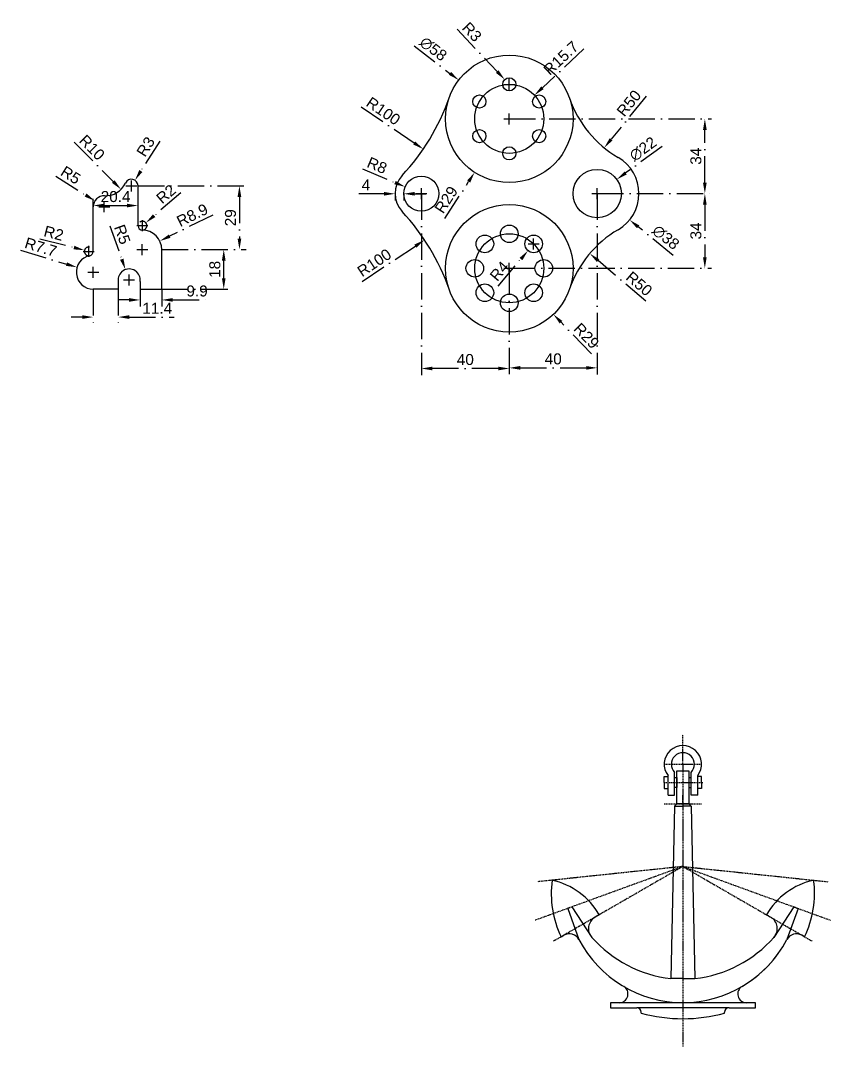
# Model space of a CAD drawing. Header units: inches. Extents: x 1970 to 3392, y 1260 to 2052.
# Drawn here: x 2179.4 to 2548, y 1259.9 to 1726.7 of the extents above; entities that cross this region are included whole.
import ezdxf

# ---------------------------------------------------------------- set-up
doc = ezdxf.new("R2010")
doc.units = ezdxf.units.IN
doc.header["$MEASUREMENT"] = 0
doc.linetypes.add('ACAD_ISO10W100', pattern=[18, 12, -3, 0, -3])
doc.linetypes.add('DASHED', pattern=[0.75, 0.5, -0.25])
doc.layers.add('COTE', color=90, linetype='ACAD_ISO10W100')
doc.layers.add('Masura', color=10, linetype='DASHED', plot=False)
doc.styles.get("Standard").update_dxf_attribs({"font": 'arial.ttf'})
doc.dimstyles.new('ISO-50', dxfattribs={"dimscale": 0, "dimtxt": 5, "dimasz": 5, "dimexe": 3, "dimexo": 0, "dimgap": 1.5, "dimtad": 1, "dimdsep": 46, "dimtxsty": 'Standard', "dimcen": 2.5, "dimclre": 256, "dimaunit": 1, "dimadec": 0, "dimazin": 2, "dimtp": 0.012, "dimtm": 0.05, "dimtfac": 0.5, "dimtofl": 0, "dimtmove": 0, "dimatfit": 3, "dimfxl": 1, "dimtolj": 1, "dimarcsym": 0})

# ---------------------------------------------------------------- blocks, each defined once
blk = doc.blocks.new('*D17')
at = {"layer": 'COTE', "color": 0, "lineweight": -2, "transparency": 16777216}
blk.add_line((2179.43, 1622.26), (2200.37, 1615.87), dxfattribs=at)
at = {"layer": 'COTE', "lineweight": -2, "transparency": 16777216}
for p, q in [((2210.01, 1612.17), (2215.01, 1612.17)), ((2212.51, 1609.67), (2212.51, 1614.67))]:
    blk.add_line(p, q, dxfattribs=at)
at = {"layer": 'COTE', "color": 0, "transparency": 16777216}
blk.add_solid([(2200.61, 1616.67), (2200.12, 1615.08), (2205.15, 1614.42)], dxfattribs=at)
at = {"layer": 'Defpoints', "color": 0, "transparency": 16777216}
for p in [(2205.15, 1614.42), (2212.51, 1612.17)]:
    blk.add_point(p, dxfattribs=at)
at = {"layer": 'COTE', "color": 0, "transparency": 16777216, "insert": (2188.68, 1623.62), "char_height": 5, "attachment_point": 5, "rotation": 343.0334}
blk.add_mtext('\\A1;R7.7', dxfattribs=at)
blk = doc.blocks.new('*D18')
at = {"layer": 'COTE', "color": 0, "lineweight": -2, "transparency": 16777216}
blk.add_line((2188.24, 1627.42), (2203.74, 1623.41), dxfattribs=at)
at = {"layer": 'COTE', "lineweight": -2, "transparency": 16777216}
for p, q in [((2208.01, 1621.66), (2213.01, 1621.66)), ((2210.51, 1619.16), (2210.51, 1624.16))]:
    blk.add_line(p, q, dxfattribs=at)
blk.add_arc((2210.51, 1621.66), 2, 79.5485, 281.8989, dxfattribs=at)
at = {"layer": 'COTE', "color": 0, "transparency": 16777216}
blk.add_solid([(2203.95, 1624.22), (2203.53, 1622.61), (2208.58, 1622.16)], dxfattribs=at)
at = {"layer": 'Defpoints', "color": 0, "transparency": 16777216}
for p in [(2208.58, 1622.16), (2210.51, 1621.66)]:
    blk.add_point(p, dxfattribs=at)
at = {"layer": 'COTE', "color": 0, "transparency": 16777216, "insert": (2194.57, 1629.93), "char_height": 5, "attachment_point": 5, "rotation": 345.4921}
blk.add_mtext('\\A1;R2', dxfattribs=at)
blk = doc.blocks.new('*D19')
at = {"layer": 'COTE', "color": 0, "lineweight": -2, "transparency": 16777216}
blk.add_line((2220.09, 1633.25), (2225.5, 1618.09), dxfattribs=at)
at = {"layer": 'COTE', "lineweight": -2, "transparency": 16777216}
for p, q in [((2228.86, 1606.17), (2228.86, 1611.17)), ((2226.36, 1608.67), (2231.36, 1608.67))]:
    blk.add_line(p, q, dxfattribs=at)
at = {"layer": 'COTE', "color": 0, "transparency": 16777216}
blk.add_solid([(2226.29, 1618.37), (2224.72, 1617.81), (2227.18, 1613.38)], dxfattribs=at)
at = {"layer": 'Defpoints', "color": 0, "transparency": 16777216}
for p in [(2227.18, 1613.38), (2228.86, 1608.67)]:
    blk.add_point(p, dxfattribs=at)
at = {"layer": 'COTE', "color": 0, "transparency": 16777216, "insert": (2225.76, 1629.38), "char_height": 5, "attachment_point": 5, "rotation": 289.6405}
blk.add_mtext('\\A1;R5', dxfattribs=at)
blk = doc.blocks.new('*D20')
at = {"layer": 'COTE', "color": 0, "lineweight": -2, "transparency": 16777216}
blk.add_line((2266.97, 1638.19), (2247.3, 1628.57), dxfattribs=at)
at = {"layer": 'COTE', "lineweight": -2, "transparency": 16777216}
for p, q in [((2234.81, 1619.97), (2234.81, 1624.97)), ((2232.31, 1622.47), (2237.31, 1622.47))]:
    blk.add_line(p, q, dxfattribs=at)
at = {"layer": 'COTE', "color": 0, "transparency": 16777216}
blk.add_solid([(2246.94, 1629.32), (2247.67, 1627.83), (2242.81, 1626.38)], dxfattribs=at)
at = {"layer": 'Defpoints', "color": 0, "transparency": 16777216}
for p in [(2242.81, 1626.38), (2234.81, 1622.47)]:
    blk.add_point(p, dxfattribs=at)
at = {"layer": 'COTE', "color": 0, "transparency": 16777216, "insert": (2257.6, 1638.12), "char_height": 5, "attachment_point": 5, "rotation": 26.0594}
blk.add_mtext('\\A1;R8.9', dxfattribs=at)
blk = doc.blocks.new('*D21')
at = {"layer": 'COTE', "color": 0, "lineweight": -2, "transparency": 16777216}
blk.add_line((2252.45, 1648.27), (2240.25, 1637.9), dxfattribs=at)
at = {"layer": 'COTE', "lineweight": -2, "transparency": 16777216}
for p, q in [((2234.91, 1630.87), (2234.91, 1635.87)), ((2232.41, 1633.37), (2237.41, 1633.37))]:
    blk.add_line(p, q, dxfattribs=at)
blk.add_arc((2234.91, 1633.37), 2, 269.4743, 126.2876, dxfattribs=at)
at = {"layer": 'COTE', "color": 0, "transparency": 16777216}
blk.add_solid([(2239.71, 1638.53), (2240.79, 1637.26), (2236.44, 1634.66)], dxfattribs=at)
at = {"layer": 'Defpoints', "color": 0, "transparency": 16777216}
for p in [(2236.44, 1634.66), (2234.91, 1633.37)]:
    blk.add_point(p, dxfattribs=at)
at = {"layer": 'COTE', "color": 0, "transparency": 16777216, "insert": (2245.66, 1647.76), "char_height": 5, "attachment_point": 5, "rotation": 40.3439}
blk.add_mtext('\\A1;R2', dxfattribs=at)
blk = doc.blocks.new('*D22')
at = {"layer": 'COTE', "color": 0, "lineweight": -2, "transparency": 16777216}
blk.add_line((2242.79, 1671.8), (2234.2, 1658.23), dxfattribs=at)
at = {"layer": 'COTE', "lineweight": -2, "transparency": 16777216}
for p, q in [((2229.91, 1648.97), (2229.91, 1653.97)), ((2227.41, 1651.47), (2232.41, 1651.47))]:
    blk.add_line(p, q, dxfattribs=at)
at = {"layer": 'COTE', "color": 0, "transparency": 16777216}
blk.add_solid([(2233.49, 1658.67), (2234.9, 1657.78), (2231.52, 1654)], dxfattribs=at)
at = {"layer": 'Defpoints', "color": 0, "transparency": 16777216}
for p in [(2231.52, 1654), (2229.91, 1651.47)]:
    blk.add_point(p, dxfattribs=at)
at = {"layer": 'COTE', "color": 0, "transparency": 16777216, "insert": (2236.41, 1669.29), "char_height": 5, "attachment_point": 5, "rotation": 57.643}
blk.add_mtext('\\A1;R3', dxfattribs=at)
blk = doc.blocks.new('*D23')
at = {"layer": 'COTE', "lineweight": -2, "transparency": 16777216}
for p, q in [((2212.51, 1604.47), (2212.51, 1588.77)), ((2223.91, 1604.47), (2223.91, 1588.77))]:
    blk.add_line(p, q, dxfattribs=at)
at = {"layer": 'COTE', "color": 0, "lineweight": -2, "transparency": 16777216}
for p, q in [((2207.51, 1591.77), (2202.51, 1591.77)), ((2228.91, 1591.77), (2249.41, 1591.77))]:
    blk.add_line(p, q, dxfattribs=at)
at = {"layer": 'COTE', "color": 0, "transparency": 16777216}
for points in [[(2207.51, 1592.61), (2207.51, 1590.94), (2212.51, 1591.77)], [(2228.91, 1592.61), (2228.91, 1590.94), (2223.91, 1591.77)]]:
    blk.add_solid(points, dxfattribs=at)
at = {"layer": 'Defpoints', "color": 0, "transparency": 16777216}
for p in [(2212.51, 1604.47), (2223.91, 1604.47), (2223.91, 1591.77)]:
    blk.add_point(p, dxfattribs=at)
at = {"layer": 'COTE', "color": 0, "transparency": 16777216, "insert": (2241.66, 1595.78), "char_height": 5, "attachment_point": 5}
blk.add_mtext('\\A1;11.4', dxfattribs=at)
blk = doc.blocks.new('*D24')
at = {"layer": 'COTE', "lineweight": -2, "transparency": 16777216}
for p, q in [((2233.81, 1604.47), (2233.81, 1596.57)), ((2243.71, 1604.47), (2243.71, 1596.57))]:
    blk.add_line(p, q, dxfattribs=at)
at = {"layer": 'COTE', "color": 0, "lineweight": -2, "transparency": 16777216}
for p, q in [((2228.81, 1599.57), (2223.81, 1599.57)), ((2248.71, 1599.57), (2265.83, 1599.57))]:
    blk.add_line(p, q, dxfattribs=at)
at = {"layer": 'COTE', "color": 0, "transparency": 16777216}
for points in [[(2228.81, 1600.4), (2228.81, 1598.74), (2233.81, 1599.57)], [(2248.71, 1600.4), (2248.71, 1598.74), (2243.71, 1599.57)]]:
    blk.add_solid(points, dxfattribs=at)
at = {"layer": 'Defpoints', "color": 0, "transparency": 16777216}
for p in [(2233.81, 1604.47), (2243.71, 1604.47), (2243.71, 1599.57)]:
    blk.add_point(p, dxfattribs=at)
at = {"layer": 'COTE', "color": 0, "transparency": 16777216, "insert": (2259.77, 1603.62), "char_height": 5, "attachment_point": 5}
blk.add_mtext('\\A1;9.9', dxfattribs=at)
blk = doc.blocks.new('*D25')
at = {"layer": 'COTE', "lineweight": -2, "transparency": 16777216}
for p, q in [((2243.71, 1622.47), (2274.92, 1622.47)), ((2243.71, 1604.47), (2274.92, 1604.47))]:
    blk.add_line(p, q, dxfattribs=at)
at = {"layer": 'COTE', "color": 0, "lineweight": -2, "transparency": 16777216}
blk.add_line((2271.92, 1609.47), (2271.92, 1617.47), dxfattribs=at)
at = {"layer": 'COTE', "color": 0, "transparency": 16777216}
for points in [[(2271.08, 1617.47), (2272.75, 1617.47), (2271.92, 1622.47)], [(2271.08, 1609.47), (2272.75, 1609.47), (2271.92, 1604.47)]]:
    blk.add_solid(points, dxfattribs=at)
at = {"layer": 'Defpoints', "color": 0, "transparency": 16777216}
for p in [(2243.71, 1622.47), (2271.92, 1622.47), (2243.71, 1604.47)]:
    blk.add_point(p, dxfattribs=at)
at = {"layer": 'COTE', "color": 0, "transparency": 16777216, "insert": (2267.87, 1613.47), "char_height": 5, "attachment_point": 5, "rotation": 90}
blk.add_mtext('\\A1;18', dxfattribs=at)
blk = doc.blocks.new('*D26')
at = {"layer": 'COTE', "lineweight": -2, "transparency": 16777216}
for p, q in [((2232.91, 1651.47), (2282.05, 1651.47)), ((2243.71, 1622.47), (2282.05, 1622.47))]:
    blk.add_line(p, q, dxfattribs=at)
at = {"layer": 'COTE', "color": 0, "lineweight": -2, "transparency": 16777216}
blk.add_line((2279.05, 1646.47), (2279.05, 1627.47), dxfattribs=at)
at = {"layer": 'COTE', "color": 0, "transparency": 16777216}
for points in [[(2278.22, 1646.47), (2279.89, 1646.47), (2279.05, 1651.47)], [(2278.22, 1627.47), (2279.89, 1627.47), (2279.05, 1622.47)]]:
    blk.add_solid(points, dxfattribs=at)
at = {"layer": 'Defpoints', "color": 0, "transparency": 16777216}
for p in [(2232.91, 1651.47), (2243.71, 1622.47), (2279.05, 1622.47)]:
    blk.add_point(p, dxfattribs=at)
at = {"layer": 'COTE', "color": 0, "transparency": 16777216, "insert": (2275, 1636.97), "char_height": 5, "attachment_point": 5, "rotation": 90}
blk.add_mtext('\\A1;29', dxfattribs=at)
blk = doc.blocks.new('*D27')
at = {"layer": 'COTE', "lineweight": -2, "transparency": 16777216}
for p, q in [((2212.51, 1638.02), (2212.51, 1645.51)), ((2232.91, 1638.02), (2232.91, 1645.51))]:
    blk.add_line(p, q, dxfattribs=at)
at = {"layer": 'COTE', "color": 0, "lineweight": -2, "transparency": 16777216}
blk.add_line((2217.51, 1642.51), (2227.91, 1642.51), dxfattribs=at)
at = {"layer": 'COTE', "color": 0, "transparency": 16777216}
for points in [[(2217.51, 1643.35), (2217.51, 1641.68), (2212.51, 1642.51)], [(2227.91, 1643.35), (2227.91, 1641.68), (2232.91, 1642.51)]]:
    blk.add_solid(points, dxfattribs=at)
at = {"layer": 'Defpoints', "color": 0, "transparency": 16777216}
for p in [(2232.91, 1642.51), (2212.51, 1638.02), (2232.91, 1638.02)]:
    blk.add_point(p, dxfattribs=at)
at = {"layer": 'COTE', "color": 0, "transparency": 16777216, "insert": (2222.71, 1646.57), "char_height": 5, "attachment_point": 5}
blk.add_mtext('\\A1;20.4', dxfattribs=at)
blk = doc.blocks.new('*D28')
at = {"layer": 'COTE', "color": 0, "lineweight": -2, "transparency": 16777216}
blk.add_line((2203.82, 1671.35), (2221.66, 1653.41), dxfattribs=at)
at = {"layer": 'COTE', "color": 0, "transparency": 16777216}
blk.add_solid([(2222.25, 1654), (2221.06, 1652.82), (2225.18, 1649.87)], dxfattribs=at)
at = {"layer": 'Defpoints', "color": 0, "transparency": 16777216}
for p in [(2218.13, 1656.96), (2225.18, 1649.87)]:
    blk.add_point(p, dxfattribs=at)
at = {"layer": 'COTE', "color": 0, "transparency": 16777216, "insert": (2211.95, 1668.91), "char_height": 5, "attachment_point": 5, "rotation": 314.8437}
blk.add_mtext('\\A1;R10', dxfattribs=at)
blk = doc.blocks.new('*D29')
at = {"layer": 'COTE', "color": 0, "lineweight": -2, "transparency": 16777216}
blk.add_line((2195.43, 1655.88), (2209.05, 1647.3), dxfattribs=at)
at = {"layer": 'COTE', "lineweight": -2, "transparency": 16777216}
for p, q in [((2217.51, 1639.47), (2217.51, 1644.47)), ((2215.01, 1641.97), (2220.01, 1641.97))]:
    blk.add_line(p, q, dxfattribs=at)
at = {"layer": 'COTE', "color": 0, "transparency": 16777216}
blk.add_solid([(2209.5, 1648), (2208.61, 1646.59), (2213.28, 1644.63)], dxfattribs=at)
at = {"layer": 'Defpoints', "color": 0, "transparency": 16777216}
for p in [(2213.28, 1644.63), (2217.51, 1641.97)]:
    blk.add_point(p, dxfattribs=at)
at = {"layer": 'COTE', "color": 0, "transparency": 16777216, "insert": (2202.28, 1656.34), "char_height": 5, "attachment_point": 5, "rotation": 327.7874}
blk.add_mtext('\\A1;R5', dxfattribs=at)
blk = doc.blocks.new('*U48')
at = {"layer": 'Defpoints'}
blk.add_circle((0, 0), 3, dxfattribs=at)
blk = doc.blocks.new('*U49')
at = {"layer": 'Defpoints', "color": 0, "linetype": 'ByBlock', "lineweight": -2, "transparency": 16777216}
blk.add_blockref('*U48', (2401.85, 1697.66), dxfattribs=at)
for p, rotation in [((2388.25, 1689.81), 59.99999999999999), ((2415.45, 1689.81), 300.0000000000001), ((2388.25, 1674.11), 120), ((2415.45, 1674.11), 240), ((2401.85, 1666.26), 180)]:
    blk.add_blockref('*U48', p, dxfattribs=dict(at, rotation=rotation))
blk = doc.blocks.new('*U50')
at = {"layer": 'Defpoints'}
blk.add_circle((0, 0), 4, dxfattribs=at)
blk = doc.blocks.new('*U51')
at = {"layer": 'Defpoints', "color": 0, "linetype": 'ByBlock', "lineweight": -2, "transparency": 16777216}
for p, rotation in [((2390.75, 1625.06), 45.00000000000001), ((2412.95, 1625.06), 315), ((2386.15, 1613.96), 90), ((2417.55, 1613.96), 270), ((2390.75, 1602.85), 135), ((2412.95, 1602.85), 225), ((2401.85, 1598.26), 180)]:
    blk.add_blockref('*U50', p, dxfattribs=dict(at, rotation=rotation))
blk.add_blockref('*U50', (2401.85, 1629.66), dxfattribs=at)
blk = doc.blocks.new('*D52')
at = {"layer": 'COTE', "color": 0, "lineweight": -2, "transparency": 16777216}
blk.add_line((2378.11, 1722.72), (2396.35, 1703.46), dxfattribs=at)
at = {"layer": 'COTE', "lineweight": -2, "transparency": 16777216}
for p, q in [((2401.85, 1695.16), (2401.85, 1700.16)), ((2399.35, 1697.66), (2404.35, 1697.66))]:
    blk.add_line(p, q, dxfattribs=at)
at = {"layer": 'COTE', "color": 0, "transparency": 16777216}
blk.add_solid([(2396.95, 1704.04), (2395.74, 1702.89), (2399.79, 1699.83)], dxfattribs=at)
at = {"layer": 'Defpoints', "color": 0, "transparency": 16777216}
for p in [(2399.79, 1699.83), (2401.85, 1697.66)]:
    blk.add_point(p, dxfattribs=at)
at = {"layer": 'COTE', "color": 0, "transparency": 16777216, "insert": (2384.86, 1721.49), "char_height": 5, "attachment_point": 5, "rotation": 313.4501}
blk.add_mtext('\\A1;R3', dxfattribs=at)
blk = doc.blocks.new('*D53')
at = {"layer": 'COTE', "color": 0, "lineweight": -2, "transparency": 16777216}
blk.add_line((2435.76, 1713.74), (2416.95, 1696.11), dxfattribs=at)
at = {"layer": 'COTE', "lineweight": -2, "transparency": 16777216}
for p, q in [((2399.35, 1681.96), (2404.35, 1681.96)), ((2401.85, 1679.46), (2401.85, 1684.46))]:
    blk.add_line(p, q, dxfattribs=at)
at = {"layer": 'COTE', "color": 0, "transparency": 16777216}
blk.add_solid([(2416.38, 1696.72), (2417.52, 1695.5), (2413.31, 1692.69)], dxfattribs=at)
at = {"layer": 'Defpoints', "color": 0, "transparency": 16777216}
for p in [(2413.31, 1692.69), (2401.85, 1681.96)]:
    blk.add_point(p, dxfattribs=at)
at = {"layer": 'COTE', "color": 0, "transparency": 16777216, "insert": (2425.41, 1709.59), "char_height": 5, "attachment_point": 5, "rotation": 43.1452}
blk.add_mtext('\\A1;R15.7', dxfattribs=at)
blk = doc.blocks.new('*D54')
at = {"layer": 'COTE', "color": 0, "lineweight": -2, "transparency": 16777216}
blk.add_line((2464.16, 1692.29), (2448.21, 1672.65), dxfattribs=at)
at = {"layer": 'COTE', "color": 0, "transparency": 16777216}
blk.add_solid([(2447.56, 1673.18), (2448.85, 1672.13), (2445.05, 1668.77)], dxfattribs=at)
at = {"layer": 'Defpoints', "color": 0, "transparency": 16777216}
for p in [(2476.58, 1707.58), (2445.05, 1668.77)]:
    blk.add_point(p, dxfattribs=at)
at = {"layer": 'COTE', "color": 0, "transparency": 16777216, "insert": (2456.3, 1689.05), "char_height": 5, "attachment_point": 5, "rotation": 50.9104}
blk.add_mtext('\\A1;R50', dxfattribs=at)
blk = doc.blocks.new('*D55')
at = {"layer": 'COTE', "color": 0, "lineweight": -2, "transparency": 16777216}
blk.add_line((2464, 1599.01), (2442.27, 1617.45), dxfattribs=at)
at = {"layer": 'COTE', "color": 0, "transparency": 16777216}
blk.add_solid([(2442.81, 1618.09), (2441.73, 1616.82), (2438.46, 1620.69)], dxfattribs=at)
at = {"layer": 'Defpoints', "color": 0, "transparency": 16777216}
for p in [(2438.46, 1620.69), (2476.58, 1588.33)]:
    blk.add_point(p, dxfattribs=at)
at = {"layer": 'COTE', "color": 0, "transparency": 16777216, "insert": (2460.94, 1606.93), "char_height": 5, "attachment_point": 5, "rotation": 319.6771}
blk.add_mtext('\\A1;R50', dxfattribs=at)
blk = doc.blocks.new('*D56')
at = {"layer": 'COTE', "lineweight": -2, "transparency": 16777216}
for p, q in [((2410.45, 1625.06), (2415.45, 1625.06)), ((2412.95, 1622.56), (2412.95, 1627.56))]:
    blk.add_line(p, q, dxfattribs=at)
at = {"layer": 'COTE', "color": 0, "lineweight": -2, "transparency": 16777216}
blk.add_line((2396.86, 1605.87), (2407.17, 1618.16), dxfattribs=at)
at = {"layer": 'COTE', "color": 0, "transparency": 16777216}
blk.add_solid([(2406.53, 1618.7), (2407.81, 1617.63), (2410.38, 1621.99)], dxfattribs=at)
at = {"layer": 'Defpoints', "color": 0, "transparency": 16777216}
for p in [(2412.95, 1625.06), (2410.38, 1621.99)]:
    blk.add_point(p, dxfattribs=at)
at = {"layer": 'COTE', "color": 0, "transparency": 16777216, "insert": (2397.34, 1612.67), "char_height": 5, "attachment_point": 5, "rotation": 50.0196}
blk.add_mtext('\\A1;R4', dxfattribs=at)
blk = doc.blocks.new('*D57')
at = {"layer": 'COTE', "lineweight": -2, "transparency": 16777216}
for p, q in [((2401.85, 1611.46), (2401.85, 1616.46)), ((2399.35, 1613.96), (2404.35, 1613.96))]:
    blk.add_line(p, q, dxfattribs=at)
at = {"layer": 'COTE', "color": 0, "lineweight": -2, "transparency": 16777216}
blk.add_line((2439.22, 1575.03), (2425.4, 1589.43), dxfattribs=at)
at = {"layer": 'COTE', "color": 0, "transparency": 16777216}
blk.add_solid([(2426, 1590.01), (2424.8, 1588.85), (2421.93, 1593.04)], dxfattribs=at)
at = {"layer": 'Defpoints', "color": 0, "transparency": 16777216}
for p in [(2401.85, 1613.96), (2421.93, 1593.04)]:
    blk.add_point(p, dxfattribs=at)
at = {"layer": 'COTE', "color": 0, "transparency": 16777216, "insert": (2436.96, 1583.23), "char_height": 5, "attachment_point": 5, "rotation": 313.8305}
blk.add_mtext('\\A1;R29', dxfattribs=at)
blk = doc.blocks.new('*D58')
at = {"layer": 'COTE', "lineweight": -2, "transparency": 16777216}
for p, q in [((2399.35, 1681.96), (2404.35, 1681.96)), ((2401.85, 1679.46), (2401.85, 1684.46))]:
    blk.add_line(p, q, dxfattribs=at)
at = {"layer": 'COTE', "color": 0, "lineweight": -2, "transparency": 16777216}
blk.add_line((2372.52, 1636.67), (2383.37, 1653.42), dxfattribs=at)
at = {"layer": 'COTE', "color": 0, "transparency": 16777216}
blk.add_solid([(2382.67, 1653.87), (2384.07, 1652.97), (2386.08, 1657.62)], dxfattribs=at)
at = {"layer": 'Defpoints', "color": 0, "transparency": 16777216}
for p in [(2401.85, 1681.96), (2386.08, 1657.62)]:
    blk.add_point(p, dxfattribs=at)
at = {"layer": 'COTE', "color": 0, "transparency": 16777216, "insert": (2373.18, 1645.15), "char_height": 5, "attachment_point": 5, "rotation": 57.0659}
blk.add_mtext('\\A1;R29', dxfattribs=at)
blk = doc.blocks.new('*D59')
at = {"layer": 'COTE', "color": 0, "lineweight": -2, "transparency": 16777216}
blk.add_line((2334.85, 1607.92), (2359.14, 1624.09), dxfattribs=at)
at = {"layer": 'COTE', "color": 0, "transparency": 16777216}
blk.add_solid([(2358.68, 1624.78), (2359.6, 1623.39), (2363.3, 1626.86)], dxfattribs=at)
at = {"layer": 'Defpoints', "color": 0, "transparency": 16777216}
for p in [(2363.3, 1626.86), (2280.06, 1571.45)]:
    blk.add_point(p, dxfattribs=at)
at = {"layer": 'COTE', "color": 0, "transparency": 16777216, "insert": (2340.43, 1616.5), "char_height": 5, "attachment_point": 5, "rotation": 33.6483}
blk.add_mtext('\\A1;R100', dxfattribs=at)
blk = doc.blocks.new('*D60')
at = {"layer": 'COTE', "color": 0, "lineweight": -2, "transparency": 16777216}
blk.add_line((2335.02, 1659.15), (2349.85, 1652.96), dxfattribs=at)
at = {"layer": 'COTE', "lineweight": -2, "transparency": 16777216}
for p, q in [((2359.35, 1647.96), (2364.35, 1647.96)), ((2361.85, 1645.46), (2361.85, 1650.46))]:
    blk.add_line(p, q, dxfattribs=at)
at = {"layer": 'COTE', "color": 0, "transparency": 16777216}
blk.add_solid([(2350.17, 1653.73), (2349.53, 1652.19), (2354.47, 1651.04)], dxfattribs=at)
at = {"layer": 'Defpoints', "color": 0, "transparency": 16777216}
for p in [(2354.47, 1651.04), (2361.85, 1647.96)]:
    blk.add_point(p, dxfattribs=at)
at = {"layer": 'COTE', "color": 0, "transparency": 16777216, "insert": (2341.69, 1660.76), "char_height": 5, "attachment_point": 5, "rotation": 337.3624}
blk.add_mtext('\\A1;R8', dxfattribs=at)
blk = doc.blocks.new('*D61')
at = {"layer": 'COTE', "color": 0, "lineweight": -2, "transparency": 16777216}
blk.add_line((2334.46, 1687.43), (2358.59, 1671.01), dxfattribs=at)
at = {"layer": 'COTE', "color": 0, "transparency": 16777216}
blk.add_solid([(2359.06, 1671.7), (2358.12, 1670.32), (2362.72, 1668.19)], dxfattribs=at)
at = {"layer": 'Defpoints', "color": 0, "transparency": 16777216}
for p in [(2280.06, 1724.47), (2362.72, 1668.19)]:
    blk.add_point(p, dxfattribs=at)
at = {"layer": 'COTE', "color": 0, "transparency": 16777216, "insert": (2344.52, 1685.49), "char_height": 5, "attachment_point": 5, "rotation": 325.757}
blk.add_mtext('\\A1;R100', dxfattribs=at)
blk = doc.blocks.new('*D62')
at = {"layer": 'COTE', "color": 0, "lineweight": -2, "transparency": 16777216}
blk.add_line((2358.51, 1715.19), (2374.87, 1702.65), dxfattribs=at)
at = {"layer": 'COTE', "lineweight": -2, "transparency": 16777216}
for p, q in [((2399.35, 1681.96), (2404.35, 1681.96)), ((2401.85, 1679.46), (2401.85, 1684.46))]:
    blk.add_line(p, q, dxfattribs=at)
at = {"layer": 'COTE', "color": 0, "transparency": 16777216}
blk.add_solid([(2375.38, 1703.31), (2374.36, 1701.99), (2378.84, 1699.6)], dxfattribs=at)
at = {"layer": 'Defpoints', "color": 0, "transparency": 16777216}
for p in [(2378.84, 1699.6), (2424.86, 1664.31)]:
    blk.add_point(p, dxfattribs=at)
at = {"layer": 'COTE', "color": 0, "transparency": 16777216, "insert": (2367.26, 1713.77), "char_height": 5, "attachment_point": 5, "rotation": 322.5168}
blk.add_mtext('\\A1;∅58', dxfattribs=at)
blk = doc.blocks.new('*D63')
at = {"layer": 'COTE', "color": 0, "lineweight": -2, "transparency": 16777216}
blk.add_line((2471.47, 1669.38), (2454.81, 1657.33), dxfattribs=at)
at = {"layer": 'COTE', "lineweight": -2, "transparency": 16777216}
for p, q in [((2439.35, 1647.96), (2444.35, 1647.96)), ((2441.85, 1645.46), (2441.85, 1650.46))]:
    blk.add_line(p, q, dxfattribs=at)
at = {"layer": 'COTE', "color": 0, "transparency": 16777216}
blk.add_solid([(2454.33, 1658.01), (2455.3, 1656.66), (2450.76, 1654.4)], dxfattribs=at)
at = {"layer": 'Defpoints', "color": 0, "transparency": 16777216}
for p in [(2450.76, 1654.4), (2432.94, 1641.51)]:
    blk.add_point(p, dxfattribs=at)
at = {"layer": 'COTE', "color": 0, "transparency": 16777216, "insert": (2462.71, 1668.22), "char_height": 5, "attachment_point": 5, "rotation": 35.8825}
blk.add_mtext('\\A1;∅22', dxfattribs=at)
blk = doc.blocks.new('*D64')
at = {"layer": 'COTE', "lineweight": -2, "transparency": 16777216}
for p, q in [((2439.35, 1647.96), (2444.35, 1647.96)), ((2441.85, 1645.46), (2441.85, 1650.46))]:
    blk.add_line(p, q, dxfattribs=at)
at = {"layer": 'COTE', "color": 0, "lineweight": -2, "transparency": 16777216}
blk.add_line((2476.49, 1619.84), (2460.49, 1632.83), dxfattribs=at)
at = {"layer": 'COTE', "color": 0, "transparency": 16777216}
blk.add_solid([(2461.01, 1633.48), (2459.96, 1632.18), (2456.6, 1635.98)], dxfattribs=at)
at = {"layer": 'Defpoints', "color": 0, "transparency": 16777216}
for p in [(2427.1, 1659.93), (2456.6, 1635.98)]:
    blk.add_point(p, dxfattribs=at)
at = {"layer": 'COTE', "color": 0, "transparency": 16777216, "insert": (2473.07, 1628.02), "char_height": 5, "attachment_point": 5, "rotation": 320.9347}
blk.add_mtext('\\A1;∅38', dxfattribs=at)
blk = doc.blocks.new('*D65')
at = {"layer": 'COTE', "lineweight": -2, "transparency": 16777216}
for p, q in [((2441.85, 1647.96), (2441.85, 1565.66)), ((2401.85, 1613.96), (2401.85, 1565.66))]:
    blk.add_line(p, q, dxfattribs=at)
at = {"layer": 'COTE', "color": 0, "lineweight": -2, "transparency": 16777216}
blk.add_line((2406.85, 1568.66), (2436.85, 1568.66), dxfattribs=at)
at = {"layer": 'COTE', "color": 0, "transparency": 16777216}
for points in [[(2406.85, 1569.5), (2406.85, 1567.83), (2401.85, 1568.66)], [(2436.85, 1569.5), (2436.85, 1567.83), (2441.85, 1568.66)]]:
    blk.add_solid(points, dxfattribs=at)
at = {"layer": 'Defpoints', "color": 0, "transparency": 16777216}
for p in [(2441.85, 1647.96), (2401.85, 1613.96), (2441.85, 1568.66)]:
    blk.add_point(p, dxfattribs=at)
at = {"layer": 'COTE', "color": 0, "transparency": 16777216, "insert": (2421.85, 1572.72), "char_height": 5, "attachment_point": 5}
blk.add_mtext('\\A1;40', dxfattribs=at)
blk = doc.blocks.new('*D66')
at = {"layer": 'COTE', "lineweight": -2, "transparency": 16777216}
for p, q in [((2361.85, 1647.96), (2361.85, 1565.37)), ((2401.85, 1613.96), (2401.85, 1565.37))]:
    blk.add_line(p, q, dxfattribs=at)
at = {"layer": 'COTE', "color": 0, "lineweight": -2, "transparency": 16777216}
blk.add_line((2396.85, 1568.37), (2366.85, 1568.37), dxfattribs=at)
at = {"layer": 'COTE', "color": 0, "transparency": 16777216}
for points in [[(2366.85, 1569.21), (2366.85, 1567.54), (2361.85, 1568.37)], [(2396.85, 1569.21), (2396.85, 1567.54), (2401.85, 1568.37)]]:
    blk.add_solid(points, dxfattribs=at)
at = {"layer": 'Defpoints', "color": 0, "transparency": 16777216}
for p in [(2361.85, 1647.96), (2401.85, 1613.96), (2361.85, 1568.37)]:
    blk.add_point(p, dxfattribs=at)
at = {"layer": 'COTE', "color": 0, "transparency": 16777216, "insert": (2381.85, 1572.43), "char_height": 5, "attachment_point": 5}
blk.add_mtext('\\A1;40', dxfattribs=at)
blk = doc.blocks.new('*D67')
at = {"layer": 'COTE', "lineweight": -2, "transparency": 16777216}
for p, q in [((2401.85, 1681.96), (2493.85, 1681.96)), ((2441.85, 1647.96), (2493.85, 1647.96))]:
    blk.add_line(p, q, dxfattribs=at)
at = {"layer": 'COTE', "color": 0, "lineweight": -2, "transparency": 16777216}
blk.add_line((2490.85, 1652.96), (2490.85, 1676.96), dxfattribs=at)
at = {"layer": 'COTE', "color": 0, "transparency": 16777216}
for points in [[(2490.01, 1676.96), (2491.68, 1676.96), (2490.85, 1681.96)], [(2490.01, 1652.96), (2491.68, 1652.96), (2490.85, 1647.96)]]:
    blk.add_solid(points, dxfattribs=at)
at = {"layer": 'Defpoints', "color": 0, "transparency": 16777216}
for p in [(2401.85, 1681.96), (2490.85, 1681.96), (2441.85, 1647.96)]:
    blk.add_point(p, dxfattribs=at)
at = {"layer": 'COTE', "color": 0, "transparency": 16777216, "insert": (2486.79, 1664.96), "char_height": 5, "attachment_point": 5, "rotation": 90}
blk.add_mtext('\\A1;34', dxfattribs=at)
blk = doc.blocks.new('*D68')
at = {"layer": 'COTE', "lineweight": -2, "transparency": 16777216}
for p, q in [((2441.85, 1647.96), (2493.85, 1647.96)), ((2401.64, 1613.96), (2493.85, 1613.96))]:
    blk.add_line(p, q, dxfattribs=at)
at = {"layer": 'COTE', "color": 0, "lineweight": -2, "transparency": 16777216}
blk.add_line((2490.85, 1642.96), (2490.85, 1618.96), dxfattribs=at)
at = {"layer": 'COTE', "color": 0, "transparency": 16777216}
for points in [[(2490.01, 1642.96), (2491.68, 1642.96), (2490.85, 1647.96)], [(2490.01, 1618.96), (2491.68, 1618.96), (2490.85, 1613.96)]]:
    blk.add_solid(points, dxfattribs=at)
at = {"layer": 'Defpoints', "color": 0, "transparency": 16777216}
for p in [(2441.85, 1647.96), (2401.64, 1613.96), (2490.85, 1613.96)]:
    blk.add_point(p, dxfattribs=at)
at = {"layer": 'COTE', "color": 0, "transparency": 16777216, "insert": (2486.79, 1630.96), "char_height": 5, "attachment_point": 5, "rotation": 90}
blk.add_mtext('\\A1;34', dxfattribs=at)
blk = doc.blocks.new('*D69')
at = {"layer": 'COTE', "color": 0, "lineweight": -2, "transparency": 16777216}
for p, q in [((2344.85, 1647.87), (2333.39, 1647.87)), ((2358.85, 1647.87), (2363.85, 1647.87))]:
    blk.add_line(p, q, dxfattribs=at)
at = {"layer": 'COTE', "lineweight": -2, "transparency": 16777216}
for p, q in [((2349.85, 1647.96), (2349.85, 1644.87)), ((2353.85, 1647.96), (2353.85, 1644.87))]:
    blk.add_line(p, q, dxfattribs=at)
at = {"layer": 'COTE', "color": 0, "transparency": 16777216}
for points in [[(2344.85, 1648.7), (2344.85, 1647.03), (2349.85, 1647.87)], [(2358.85, 1648.7), (2358.85, 1647.03), (2353.85, 1647.87)]]:
    blk.add_solid(points, dxfattribs=at)
at = {"layer": 'Defpoints', "color": 0, "transparency": 16777216}
for p in [(2349.85, 1647.96), (2349.85, 1647.87), (2353.85, 1647.96)]:
    blk.add_point(p, dxfattribs=at)
at = {"layer": 'COTE', "color": 0, "transparency": 16777216, "insert": (2336.62, 1651.87), "char_height": 5, "attachment_point": 5}
blk.add_mtext('\\A1;4', dxfattribs=at)

msp = doc.modelspace()

# ---------------------------------------------------------------- linework, layer by layer
for p, q in [((2472.352, 1380.009), (2472.352, 1382.759)), ((2472.352, 1382.759), (2474.102, 1382.759)), ((2474.102, 1376.142), (2474.102, 1383.143)), ((2477.102, 1374.259), (2477.102, 1384.635)), ((2477.102, 1382.309), (2478.102, 1382.309)), ((2478.102, 1370.259), (2478.102, 1385.259)), ((2478.102, 1385.259), (2483.602, 1385.259)), ((2478.102, 1382.309), (2478.102, 1377.709)), ((2483.602, 1385.259), (2483.602, 1370.259)), ((2483.602, 1382.309), (2484.602, 1382.309)), ((2484.602, 1374.259), (2484.602, 1384.635)), ((2487.602, 1377.464), (2487.602, 1383.143)), ((2489.352, 1382.759), (2487.602, 1382.759)), ((2489.352, 1380.009), (2489.352, 1382.759)), ((2472.352, 1380.009), (2472.352, 1377.259)), ((2472.352, 1377.259), (2474.102, 1377.259)), ((2478.102, 1377.709), (2477.102, 1377.709)), ((2483.602, 1377.709), (2484.602, 1377.709)), ((2487.602, 1374.259), (2487.602, 1377.464)), ((2489.352, 1377.259), (2487.602, 1377.259)), ((2489.352, 1380.009), (2489.352, 1377.259)), ((2474.102, 1374.259), (2474.102, 1376.142)), ((2474.102, 1374.259), (2477.102, 1374.259)), ((2487.602, 1374.259), (2484.602, 1374.259)), ((2477.102, 1369.259), (2475.352, 1290.809)), ((2478.102, 1370.259), (2477.102, 1369.259)), ((2477.102, 1369.259), (2480.852, 1369.259)), ((2480.852, 1370.259), (2478.102, 1370.259)), ((2478.102, 1370.259), (2478.102, 1370.259)), ((2483.602, 1370.259), (2480.852, 1370.259)), ((2484.602, 1369.259), (2480.852, 1369.259)), ((2483.602, 1370.259), (2484.602, 1369.259)), ((2484.602, 1369.259), (2486.352, 1290.809)), ((2429.371, 1323.071), (2428.431, 1322.729)), ((2428.431, 1322.729), (2433.566, 1308.525)), ((2430.31, 1323.413), (2439.403, 1309.554)), ((2531.395, 1323.413), (2522.302, 1309.554)), ((2533.274, 1322.729), (2528.138, 1308.525)), ((2532.334, 1323.071), (2531.395, 1323.413)), ((2532.334, 1323.071), (2533.274, 1322.729)), ((2442.788, 1319.832), (2440.888, 1318.736)), ((2518.917, 1319.832), (2520.817, 1318.736)), ((2425.467, 1309.832), (2426.648, 1310.514)), ((2536.238, 1309.832), (2535.057, 1310.514)), ((2480.852, 1290.809), (2475.352, 1290.809)), ((2480.852, 1290.809), (2486.352, 1290.809)), ((2447.852, 1279.809), (2447.852, 1277.559)), ((2509.819, 1279.809), (2447.852, 1279.809)), ((2513.852, 1279.809), (2509.819, 1279.809)), ((2513.852, 1277.559), (2513.852, 1279.809)), ((2447.852, 1277.559), (2459.852, 1277.559)), ((2480.852, 1277.559), (2459.852, 1277.559)), ((2461.852, 1275.059), (2461.852, 1275.559)), ((2501.852, 1277.559), (2480.852, 1277.559)), ((2499.852, 1275.059), (2499.852, 1275.559)), ((2501.852, 1277.559), (2513.852, 1277.559))]:
    msp.add_line(p, q)
for centre, radius, start, end in [((2480.852, 1388.309), 8.5, 322.57199, 217.42801), ((2480.852, 1388.309), 5.25, 315.58469, 224.41531), ((2465.943, 1329.498), 45, 172.26331, 205.91278), ((2414.194, 1303.324), 33.017, 30, 77.47871), ((2547.511, 1303.324), 33.017, 102.52129, 150), ((2495.762, 1329.498), 45, 334.08722, 7.73669), ((2443.888, 1313.54), 6, 120, 221.62906), ((2517.817, 1313.54), 6, 318.37094, 60), ((2429.148, 1306.184), 5, 27.91684, 120), ((2481.282, 1333.807), 54, 207.91684, 269.54382), ((2482.009, 1347.419), 57, 221.62906, 263.29393), ((2480.423, 1333.807), 54, 270.45618, 332.08316), ((2479.696, 1347.419), 57, 276.70607, 318.37094), ((2480.423, 1333.807), 54, 300.45365, 332.08316), ((2532.557, 1306.184), 5, 60, 152.08316), ((2451.886, 1283.809), 4, 270, 59.54635), ((2509.819, 1283.809), 4, 120.45365, 270), ((2459.852, 1275.559), 2, 0, 90), ((2480.852, 1346.061), 73.5, 255.01872, 284.98128), ((2501.852, 1275.559), 2, 90, 180)]:
    msp.add_arc(centre, radius, start, end)
at = {"layer": 'Defpoints'}
for p, q in [((2232.915, 1633.368), (2232.915, 1651.469)), ((2212.515, 1621.66), (2212.515, 1641.969)), ((2243.715, 1604.469), (2243.715, 1622.469)), ((2223.915, 1607.963), (2223.915, 1604.469)), ((2233.815, 1607.963), (2233.815, 1604.469)), ((2223.915, 1604.469), (2212.515, 1604.469)), ((2233.815, 1604.469), (2243.715, 1604.469))]:
    msp.add_line(p, q, dxfattribs=at)
for centre, radius in [((2401.851, 1681.956), 29), ((2401.851, 1681.956), 15.7), ((2441.851, 1647.956), 11), ((2361.851, 1647.956), 8), ((2401.851, 1613.956), 29), ((2401.851, 1613.956), 15.7)]:
    msp.add_circle(centre, radius, dxfattribs=at)
for centre, radius, start, end in [((2280.056, 1724.465), 100, 316.91255, 340.76004), ((2476.58, 1707.579), 50, 198.92551, 239.77986), ((2441.851, 1647.956), 19, 300.22014, 59.77986), ((2218.13, 1656.956), 10, 267.65059, 335.03232), ((2229.915, 1651.469), 3, 0, 155.03232), ((2361.851, 1647.956), 12, 136.91255, 223.08745), ((2217.515, 1641.969), 5, 87.65059, 180), ((2280.056, 1571.448), 100, 19.23996, 43.08745), ((2234.915, 1633.368), 2, 180, 269.47434), ((2234.815, 1622.469), 8.9, 0, 89.47434), ((2476.58, 1588.334), 50, 120.22014, 161.07449), ((2210.515, 1621.66), 2, 281.89891, 0), ((2212.515, 1612.169), 7.7, 101.89891, 270), ((2228.865, 1608.669), 5, 351.89039, 188.10961)]:
    msp.add_arc(centre, radius, start, end, dxfattribs=at)
at = {"layer": 'Masura'}
for p, q in [((2480.852, 1388.309), (2480.852, 1401.811)), ((2472.352, 1388.309), (2489.352, 1388.309)), ((2480.852, 1388.309), (2480.852, 1259.917)), ((2472.352, 1380.009), (2489.893, 1380.009)), ((2480.852, 1370.259), (2480.852, 1374.259)), ((2472.352, 1370.259), (2489.6, 1370.259)), ((2480.852, 1370.259), (2480.852, 1341.809)), ((2480.852, 1341.809), (2413.682, 1317.361)), ((2480.852, 1341.809), (2414.873, 1334.874)), ((2480.852, 1341.809), (2422.043, 1307.856)), ((2480.852, 1341.809), (2546.832, 1334.874)), ((2480.852, 1341.809), (2548.023, 1317.361)), ((2480.852, 1341.809), (2539.662, 1307.856))]:
    msp.add_line(p, q, dxfattribs=at)

# ---------------------------------------------------------------- block references
at = {"layer": 'Defpoints'}
for name in ['*U49', '*U51']:
    msp.add_blockref(name, (0, 0), dxfattribs=at)

# ---------------------------------------------------------------- dimensions: what is measured, and where the dimension line sits
at = {"layer": 'COTE'}
for center, mpoint, picture, middle in [((2280.056, 1724.465), (2362.722, 1668.195), '*D61', (2342.241, 1682.136)), ((2401.851, 1697.656), (2399.788, 1699.834), '*D52', (2381.913, 1718.703)), ((2476.58, 1707.579), (2445.053, 1668.771), '*D54', (2459.45, 1686.493)), ((2218.13, 1656.956), (2225.181, 1649.866), '*D28', (2209.08, 1666.055)), ((2280.056, 1571.448), (2363.301, 1626.857), '*D59', (2342.677, 1613.129)), ((2476.58, 1588.334), (2438.46, 1620.688), '*D55', (2458.313, 1603.838))]:
    dim = msp.add_radius_dim(center=center, mpoint=mpoint, dimstyle='ISO-50', override={"dimscale": 1}, dxfattribs=at)
    dim.commit()
    dim.dimension.update_dxf_attribs({"geometry": picture, "text_midpoint": middle, "dimtype": 164})
for p1, p2, picture, middle in [((2424.863, 1664.309), (2378.838, 1699.604), '*D62', (2367.26, 1713.766)), ((2432.938, 1641.509), (2450.763, 1654.404), '*D63', (2462.708, 1668.22)), ((2427.099, 1659.93), (2456.603, 1635.983), '*D64', (2473.071, 1628.016))]:
    dim = msp.add_diameter_dim_2p(p1=p1, p2=p2, dimstyle='ISO-50', override={"dimscale": 1}, dxfattribs=at)
    dim.commit()
    dim.dimension.update_dxf_attribs({"geometry": picture, "text_midpoint": middle})
for center, mpoint, picture, middle in [((2401.851, 1681.956), (2413.306, 1692.693), '*D53', (2425.409, 1709.591)), ((2401.851, 1681.956), (2386.084, 1657.617), '*D58', (2373.18, 1645.15)), ((2229.915, 1651.469), (2231.52, 1654.003), '*D22', (2236.407, 1669.292)), ((2361.851, 1647.956), (2354.467, 1651.036), '*D60', (2341.688, 1660.756)), ((2217.515, 1641.969), (2213.284, 1644.634), '*D29', (2202.283, 1656.343)), ((2234.915, 1633.368), (2236.439, 1634.663), '*D21', (2245.661, 1647.757)), ((2234.815, 1622.469), (2242.81, 1626.378), '*D20', (2257.603, 1638.124)), ((2210.515, 1621.66), (2208.578, 1622.161), '*D18', (2194.572, 1629.928)), ((2228.865, 1608.669), (2227.184, 1613.378), '*D19', (2225.765, 1629.382)), ((2212.515, 1612.169), (2205.15, 1614.415), '*D17', (2188.676, 1623.624)), ((2412.952, 1625.058), (2410.382, 1621.993), '*D56', (2397.345, 1612.67)), ((2401.851, 1613.956), (2421.934, 1593.036), '*D57', (2436.962, 1583.234))]:
    dim = msp.add_radius_dim(center=center, mpoint=mpoint, dimstyle='ISO-50', override={"dimscale": 1}, dxfattribs=at)
    dim.commit()
    dim.dimension.update_dxf_attribs({"geometry": picture, "text_midpoint": middle})
for base, p1, p2, picture, middle in [((2490.847, 1681.956), (2441.851, 1647.956), (2401.851, 1681.956), '*D67', (2486.793, 1664.956)), ((2279.055, 1622.469), (2232.915, 1651.469), (2243.715, 1622.469), '*D26', (2275.002, 1636.969)), ((2490.847, 1613.956), (2441.851, 1647.956), (2401.645, 1613.956), '*D68', (2486.793, 1630.956)), ((2271.918, 1622.469), (2243.715, 1604.469), (2243.715, 1622.469), '*D25', (2267.865, 1613.469))]:
    dim = msp.add_linear_dim(base=base, p1=p1, p2=p2, angle=90, dimstyle='ISO-50', override={"dimscale": 1}, dxfattribs=at)
    dim.commit()
    dim.dimension.update_dxf_attribs({"geometry": picture, "text_midpoint": middle})
for base, p1, p2, picture, middle in [((2349.851, 1647.867), (2353.851, 1647.956), (2349.851, 1647.956), '*D69', (2336.622, 1651.867)), ((2232.915, 1642.513), (2212.515, 1638.021), (2232.915, 1638.021), '*D27', (2222.715, 1646.566)), ((2361.851, 1568.373), (2401.851, 1613.956), (2361.851, 1647.956), '*D66', (2381.851, 1572.426)), ((2441.851, 1568.662), (2401.851, 1613.956), (2441.851, 1647.956), '*D65', (2421.851, 1572.715)), ((2243.715, 1599.57), (2233.815, 1604.469), (2243.715, 1604.469), '*D24', (2259.771, 1603.623)), ((2223.915, 1591.774), (2212.515, 1604.469), (2223.915, 1604.469), '*D23', (2241.663, 1595.784))]:
    dim = msp.add_linear_dim(base=base, p1=p1, p2=p2, dimstyle='ISO-50', override={"dimscale": 1}, dxfattribs=at)
    dim.commit()
    dim.dimension.update_dxf_attribs({"geometry": picture, "text_midpoint": middle})

doc.saveas('drawing.dxf')
